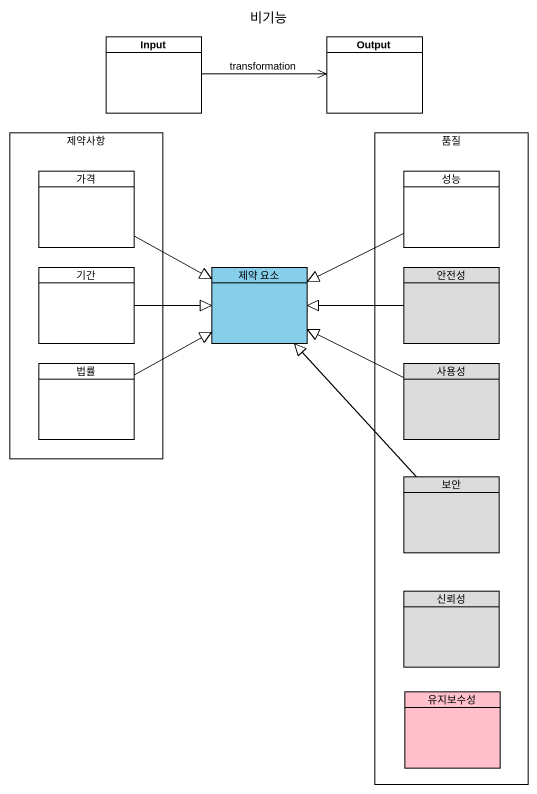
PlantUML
@startuml
title 비기능
hide circle
hide empty members
class Input
class Output
rectangle 제약사항 {
  class 가격
  class 기간
  class 법률
}
rectangle 품질 {
  class 성능
  class 안전성 #DCDCDC
  class 사용성 #DCDCDC
  class 보안 #DCDCDC
  class 신뢰성 #DCDCDC
  class 유지보수성 #FFC0CB
}
class "제약 요소" as 제약_요소 #87CEEB
Input -right-> Output : transformation
가격 -right-|> 제약_요소
성능 -left-|> 제약_요소
기간 -right-|> 제약_요소
안전성 -left-|> 제약_요소
법률 -right-|> 제약_요소
사용성 -left-|> 제약_요소
보안 -up-|> 제약_요소
@enduml
